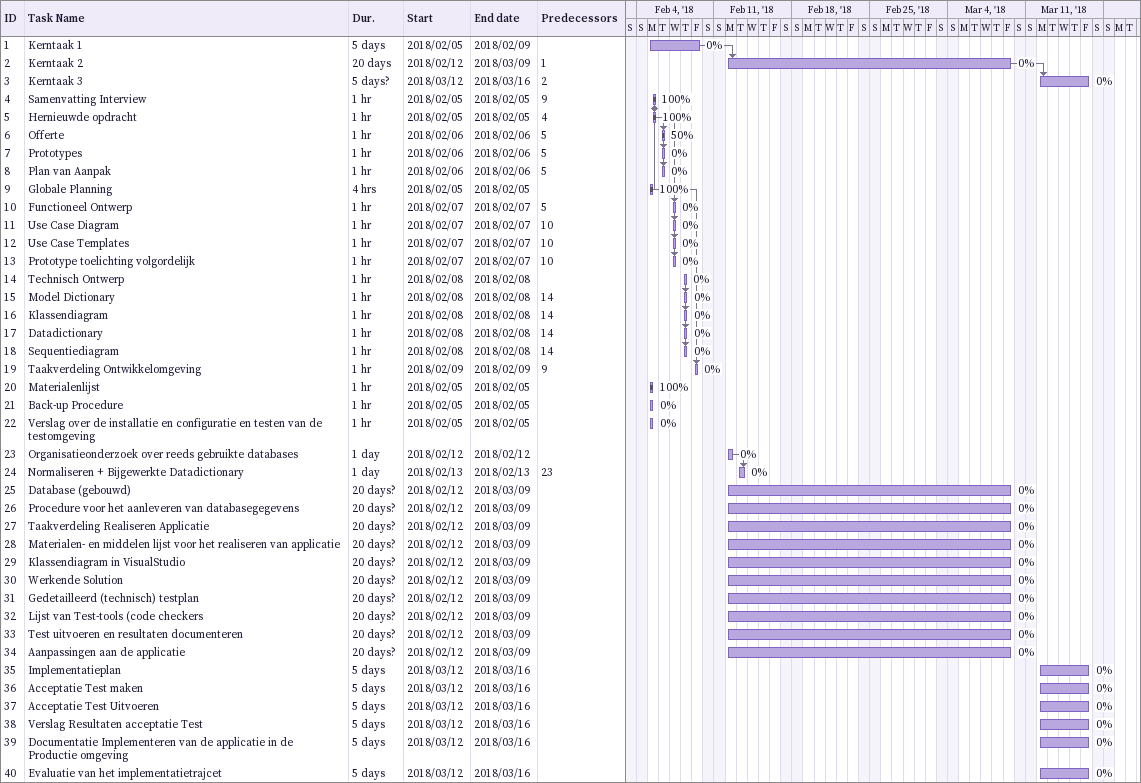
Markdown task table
| ID | Task | Duration | Start | Finish | Predecessors | % complete |
|---|---|---|---|---|---|---|
| 1 | Kerntaak 1 | 5d | 2018-02-05 | 2018-02-09 |  | 0 |
| 2 | Kerntaak 2 | 20d | 2018-02-12 | 2018-03-09 | 1 | 0 |
| 3 | Kerntaak 3 | 5d? | 2018-03-12 | 2018-03-16 | 2 | 0 |
| 4 | Samenvatting Interview | 1h | 2018-02-05 | 2018-02-05 | 9 | 100 |
| 5 | Hernieuwde opdracht | 1h | 2018-02-05 | 2018-02-05 | 4 | 100 |
| 6 | Offerte | 1h | 2018-02-06 | 2018-02-06 | 5 | 50 |
| 7 | Prototypes | 1h | 2018-02-06 | 2018-02-06 | 5 | 0 |
| 8 | Plan van Aanpak | 1h | 2018-02-06 | 2018-02-06 | 5 | 0 |
| 9 | Globale Planning | 4h | 2018-02-05 | 2018-02-05 |  | 100 |
| 10 | Functioneel Ontwerp | 1h | 2018-02-07 | 2018-02-07 | 5 | 0 |
| 11 | Use Case Diagram | 1h | 2018-02-07 | 2018-02-07 | 10 | 0 |
| 12 | Use Case Templates | 1h | 2018-02-07 | 2018-02-07 | 10 | 0 |
| 13 | Prototype toelichting volgordelijk | 1h | 2018-02-07 | 2018-02-07 | 10 | 0 |
| 14 | Technisch Ontwerp | 1h | 2018-02-08 | 2018-02-08 |  | 0 |
| 15 | Model Dictionary | 1h | 2018-02-08 | 2018-02-08 | 14 | 0 |
| 16 | Klassendiagram | 1h | 2018-02-08 | 2018-02-08 | 14 | 0 |
| 17 | Datadictionary | 1h | 2018-02-08 | 2018-02-08 | 14 | 0 |
| 18 | Sequentiediagram | 1h | 2018-02-08 | 2018-02-08 | 14 | 0 |
| 19 | Taakverdeling Ontwikkelomgeving | 1h | 2018-02-09 | 2018-02-09 | 9 | 0 |
| 20 | Materialenlijst | 1h | 2018-02-05 | 2018-02-05 |  | 100 |
| 21 | Back-up Procedure | 1h | 2018-02-05 | 2018-02-05 |  | 0 |
| 22 | Verslag over de installatie en configuratie en testen van de testomgeving | 1h | 2018-02-05 | 2018-02-05 |  | 0 |
| 23 | Organisatieonderzoek over reeds gebruikte databases | 1d | 2018-02-12 | 2018-02-12 |  | 0 |
| 24 | Normaliseren + Bijgewerkte Datadictionary | 1d | 2018-02-13 | 2018-02-13 | 23 | 0 |
| 25 | Database (gebouwd) | 20d? | 2018-02-12 | 2018-03-09 |  | 0 |
| 26 | Procedure voor het aanleveren van databasegegevens | 20d? | 2018-02-12 | 2018-03-09 |  | 0 |
| 27 | Taakverdeling Realiseren Applicatie | 20d? | 2018-02-12 | 2018-03-09 |  | 0 |
| 28 | Materialen- en middelen lijst voor het realiseren van applicatie | 20d? | 2018-02-12 | 2018-03-09 |  | 0 |
| 29 | Klassendiagram in VisualStudio | 20d? | 2018-02-12 | 2018-03-09 |  | 0 |
| 30 | Werkende Solution | 20d? | 2018-02-12 | 2018-03-09 |  | 0 |
| 31 | Gedetailleerd (technisch) testplan | 20d? | 2018-02-12 | 2018-03-09 |  | 0 |
| 32 | Lijst van Test-tools (code checkers | 20d? | 2018-02-12 | 2018-03-09 |  | 0 |
| 33 | Test uitvoeren en resultaten documenteren | 20d? | 2018-02-12 | 2018-03-09 |  | 0 |
| 34 | Aanpassingen aan de applicatie | 20d? | 2018-02-12 | 2018-03-09 |  | 0 |
| 35 | Implementatieplan | 5d | 2018-03-12 | 2018-03-16 |  | 0 |
| 36 | Acceptatie Test maken | 5d | 2018-03-12 | 2018-03-16 |  | 0 |
| 37 | Acceptatie Test Uitvoeren | 5d | 2018-03-12 | 2018-03-16 |  | 0 |
| 38 | Verslag Resultaten acceptatie Test | 5d | 2018-03-12 | 2018-03-16 |  | 0 |
| 39 | Documentatie Implementeren van de applicatie in de Productie omgeving | 5d | 2018-03-12 | 2018-03-16 |  | 0 |
| 40 | Evaluatie van het implementatietrajcet | 5d | 2018-03-12 | 2018-03-16 |  | 0 |
